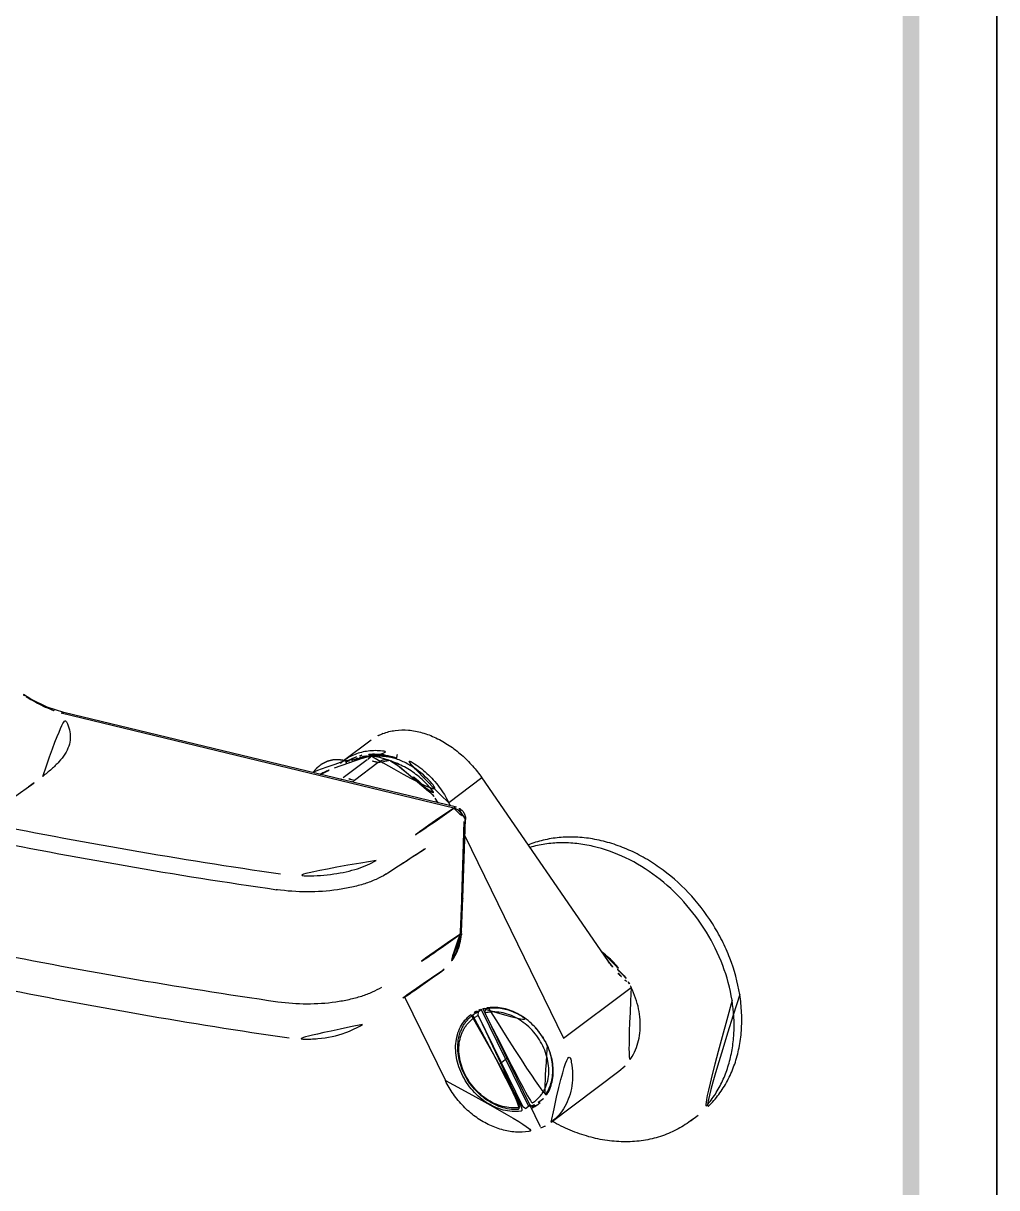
# Model space of a CAD drawing. Extents: x 16296660632 to 16296672895, y -37409619871 to -37409617326.
# Drawn here: x 16296672730.4 to 16296672895.4, y -37409617720.5 to -37409617523.1 of the extents above; entities that cross this region are included whole.
import ezdxf

# ---------------------------------------------------------------- set-up
doc = ezdxf.new("R2010")
doc.units = 0
doc.header["$LTSCALE"] = 10
doc.header["$MEASUREMENT"] = 0
doc.layers.get('0').update_dxf_attribs({"linetype": 'CONTINUOUS'})
doc.layers.add('06___PRT_ALL_SURFS', color=7, linetype='CONTINUOUS')

msp = doc.modelspace()

# ---------------------------------------------------------------- linework, layer by layer
at = {"color": 7, "linetype": 'Continuous'}
for p, q in [((16296672730.39712, -37409617636.814499), (16296672730.39711, -37409617636.812729)), ((16296672731.67, -37409617637.686203), (16296672730.40579, -37409617636.886047)), ((16296672803.38026, -37409617656.125923), (16296672736.81728, -37409617640.062202)), ((16296672803.843969, -37409617655.993141), (16296672737.280199, -37409617639.92923)), ((16296672787.95554, -37409617647.643791), (16296672783.08077, -37409617649.390289)), ((16296672787.00869, -37409617647.75705), (16296672787.02631, -37409617647.750671)), ((16296672787.028, -37409617647.755882), (16296672787.01112, -37409617647.762062)), ((16296672793.72497, -37409617647.15107), (16296672793.67416, -37409617647.643784)), ((16296672793.86809, -37409617647.04377), (16296672793.72497, -37409617647.15107)), ((16296672788.69203, -37409617647.956467), (16296672784.65209, -37409617650.985191)), ((16296672785.273661, -37409617648.604637), (16296672785.00453, -37409617648.052094)), ((16296672790.56596, -37409617648.408707), (16296672786.52602, -37409617651.437431)), ((16296672794.240431, -37409617649.16053), (16296672799.097839, -37409617653.255707)), ((16296672722.955469, -37409617658.412697), (16296672731.302299, -37409617652.524773)), ((16296672800.728121, -37409617655.241188), (16296672800.23736, -37409617654.428787)), ((16296672805.103189, -37409617658.43013), (16296672804.68667, -37409617671.406441)), ((16296672804.943199, -37409617671.414673), (16296672805.373739, -37409617658.001488)), ((16296672804.68667, -37409617671.406441), (16296672804.67276, -37409617671.839897)), ((16296672804.705879, -37409617677.122147), (16296672804.9431, -37409617671.418503)), ((16296672804.943211, -37409617671.41465), (16296672804.943069, -37409617671.418297)), ((16296672804.67285, -37409617671.839828), (16296672804.45359, -37409617677.111656)), ((16296672804.45359, -37409617677.111656), (16296672804.436119, -37409617677.531776)), ((16296672801.354219, -37409617683.750664), (16296672801.35281, -37409617683.751694)), ((16296672795.051229, -37409617688.147568), (16296672801.96154, -37409617702.33474)), ((16296672806.57464, -37409617691.235359), (16296672807.3111, -37409617690.683243)), ((16296672807.533831, -37409617691.269173), (16296672807.561939, -37409617690.638832)), ((16296672807.561939, -37409617690.638832), (16296672808.05291, -37409617690.270752)), ((16296672808.05291, -37409617690.270752), (16296672816.041731, -37409617706.672142)), ((16296672808.695641, -37409617690.232658), (16296672808.66753, -37409617690.862999)), ((16296672808.66753, -37409617690.862999), (16296672816.221581, -37409617706.371803)), ((16296672808.695641, -37409617690.232658), (16296672808.956301, -37409617690.037239)), ((16296672807.533831, -37409617691.269173), (16296672815.087879, -37409617706.777969)), ((16296672831.395399, -37409617700.748238), (16296672832.44878, -37409617699.813744)), ((16296672815.550751, -37409617707.040222), (16296672815.087879, -37409617706.777969)), ((16296672815.550751, -37409617707.040222), (16296672816.041731, -37409617706.672142)), ((16296672816.221581, -37409617706.371803), (16296672816.68446, -37409617706.634048)), ((16296672817.671749, -37409617706.037521), (16296672818.408211, -37409617705.485397)), ((16296672843.51523, -37409617709.16465), (16296672844.820841, -37409617708.185837))]:
    msp.add_line(p, q, dxfattribs=at)
at = {"color": 81, "linetype": 'Continuous', "true_color": 0xa9ff6a}
for p, q in [((16296672808.340771, -37409617690.182907), (16296672808.67116, -37409617690.861229)), ((16296672808.64126, -37409617690.111801), (16296672808.699261, -37409617690.230888)), ((16296672811.270399, -37409617699.397209), (16296672812.40872, -37409617698.543823)), ((16296672816.22521, -37409617706.370033), (16296672818.044319, -37409617710.104729)), ((16296672816.68808, -37409617706.632294), (16296672816.773411, -37409617706.807472)), ((16296672817.918501, -37409617706.13102), (16296672817.819139, -37409617705.927032))]:
    msp.add_line(p, q, dxfattribs=at)
at = {"color": 2}
msp.add_lwpolyline([(16296671791.095221, -37409617325.708862), (16296672895.440769, -37409617325.708862), (16296672895.440769, -37409618103.587517), (16296671791.095221, -37409618103.587517)], close=True, dxfattribs=at)
at = {"ltscale": 0.5}
msp.add_lwpolyline([(16296671791.095221, -37409617325.708862), (16296672895.440769, -37409617325.708862), (16296672895.440769, -37409618103.587517), (16296671791.095221, -37409618103.587517)], close=True, dxfattribs=at)
at = {"color": 2}
msp.add_lwpolyline([(16296672895.440769, -37409618103.587517), (16296672895.440769, -37409617325.708862)], dxfattribs=at)
at = {"color": 7, "linetype": 'Continuous'}
for points in [[(16296672737.280279, -37409617639.929268), (16296672734.42898, -37409617639.00589), (16296672731.67, -37409617637.686203)], [(16296672792.64049, -37409617648.103363), (16296672790.845949, -37409617647.538834), (16296672789.283369, -37409617647.269829)]]:
    msp.add_lwpolyline(points, dxfattribs=at)
for centre, radius, start, end in [((16296672745.887779, -37409617613.447571), 28.155205, 236.65288747, 237.75543042), ((16296672726.86669, -37409617647.488907), 12.416527, 36.06163322, 36.73604763), ((16296672794.390949, -37409617651.28212), 8.34841, 111.27024227, 126.80310371), ((16296672789.804569, -37409617655.230972), 8.00876, 110.53051515, 120.56590108), ((16296672789.76862, -37409617655.371246), 8.098968, 109.92412688, 119.85483899), ((16296672789.951639, -37409617655.769012), 8.529823, 110.16562067, 115.32847133), ((16296672789.71958, -37409617655.663368), 8.70018, 102.65307877, 108.93290562), ((16296672789.852209, -37409617655.352287), 8.139089, 109.71101615, 110.54514759), ((16296672789.886721, -37409617655.684921), 8.434114, 103.51175388, 109.82491522), ((16296672789.99472, -37409617655.884933), 8.653488, 109.41617511, 110.04973331), ((16296672789.891251, -37409617655.463303), 8.256756, 105.84875357, 109.70620836), ((16296672790.02054, -37409617655.959396), 8.732308, 107.06738466, 109.41351392), ((16296672790.046009, -37409617656.041199), 8.817976, 106.2567601, 107.06973066), ((16296672790.072229, -37409617656.132584), 8.91304, 103.99881829, 106.25410234), ((16296672789.95052, -37409617655.665337), 8.467304, 104.0094203, 105.86104823), ((16296672789.69014, -37409617659.226173), 12.878904, 71.07047918, 71.57479661), ((16296672789.745569, -37409617654.898643), 8.455551, 126.87776601, 137.72898682), ((16296672789.694969, -37409617655.239563), 7.948081, 119.86686149, 122.82796711), ((16296672789.836451, -37409617655.541077), 8.27426, 119.6888861, 122.4595251), ((16296672789.889151, -37409617655.634773), 8.381759, 115.33482858, 119.68457571), ((16296672696.68326, -37409617603.264076), 60.208753, 305.09836147, 307.92816959), ((16296672777.290951, -37409617641.167877), 12.270532, 304.62237363, 306.86299095), ((16296672786.866171, -37409617663.372322), 15.854083, 39.59751959, 40.55795846), ((16296672903.545059, -37409616768.225594), 908.34056, 258.53104087, 261.802514151), ((16296672903.46821, -37409616766.990639), 912.292385, 258.53104087, 261.802514151), ((16296672789.908621, -37409617667.282448), 1.951668, 357.98571733, 359.83388963), ((16296672778.4538, -37409617669.914207), 5.065701, 179.82689555, 180.53636896), ((16296672794.547199, -37409617676.70015), 10.16739, 355.09024315, 357.62131699), ((16296672900.51956, -37409616804.25808), 893.753303, 258.516830586, 261.833856698), ((16296672796.81444, -37409617677.513), 7.71469, 306.03433141, 315.73281618), ((16296672797.27387, -37409617678.141983), 6.935846, 306.03608294, 316.8018775), ((16296672903.851339, -37409616804.047668), 900.229314, 258.547714489, 261.802189652), ((16296672809.857401, -37409617695.926323), 5.972466, 115.93897818, 126.82155086), ((16296672810.053431, -37409617695.878532), 5.801817, 117.8056366, 126.84174628), ((16296672809.929399, -37409617696.074516), 6.137239, 109.70579683, 115.93819733), ((16296672810.77142, -37409617695.298927), 5.768749, 124.52682644, 126.86010588), ((16296672810.084141, -37409617695.935364), 5.866411, 115.46377732, 117.81199388), ((16296672810.78401, -37409617695.317741), 5.791385, 120.20618677, 124.52394468), ((16296672809.99506, -37409617696.261177), 6.335093, 102.92264131, 109.69556396), ((16296672810.794371, -37409617695.33532), 5.811783, 119.41923647, 120.2072567), ((16296672810.592979, -37409617695.604668), 5.907846, 114.50598971, 115.46427065), ((16296672810.0488, -37409617696.472313), 6.552904, 102.30859432, 102.96781544), ((16296672810.073509, -37409617696.589523), 6.67269, 97.4189413, 102.30128148), ((16296672808.69416, -37409617701.195229), 11.581892, 41.12341993, 44.53943788), ((16296672808.61043, -37409617701.269417), 11.693759, 37.46932519, 41.12744991), ((16296672808.605829, -37409617701.273331), 11.699783, 31.40114014, 37.47096434), ((16296672808.73052, -37409617701.195824), 11.552977, 27.33047238, 31.39506851), ((16296672808.90835, -37409617701.102478), 11.352141, 24.61552608, 27.3240693), ((16296672814.540581, -37409617700.679871), 6.177442, 284.06391475, 288.58227093), ((16296672814.195641, -37409617701.399567), 5.796028, 295.42956326, 306.85136324), ((16296672814.193781, -37409617701.400513), 5.796392, 306.87164618, 315.85785822), ((16296672814.09256, -37409617701.574303), 5.968065, 306.87549293, 317.91358997), ((16296672814.93672, -37409617700.856148), 5.7863, 306.86806169, 313.46768831), ((16296672833.306629, -37409617695.548752), 17.017868, 306.86071785, 312.32253031), ((16296672814.90941, -37409617702.647079), 8.369703, 292.91392217, 306.80257933)]:
    msp.add_arc(centre, radius, start, end, dxfattribs=at)
for points, knots in [([(16296672730.86599, -37409617637.26062), (16296672731.34462, -37409617637.562576), (16296672732.31057, -37409617638.133163), (16296672733.79402, -37409617638.897797), (16296672735.296539, -37409617639.539268), (16296672736.312639, -37409617639.898468), (16296672736.81728, -37409617640.062202)], [0, 0, 0, 0, 0.2574366943, 0.5100399715, 0.7586584929, 1, 1, 1, 1]), ([(16296672733.691931, -37409617650.755676), (16296672734.199011, -37409617650.365112), (16296672735.16077, -37409617649.583519), (16296672736.44323, -37409617648.335022), (16296672737.464609, -37409617647.035767), (16296672738.15349, -37409617645.673553), (16296672738.4422, -37409617644.25676), (16296672738.290751, -37409617642.834396), (16296672737.754551, -37409617641.455368), (16296672737.211531, -37409617640.602188), (16296672736.903999, -37409617640.179832)], [0, 0, 0, 0, 0.1517455799, 0.293536704, 0.4235403207, 0.5418643265, 0.6522122688, 0.7614038163, 0.8761380732, 1, 1, 1, 1]), ([(16296672737.280199, -37409617639.929222), (16296672737.207451, -37409617639.911842), (16296672737.03463, -37409617639.923622), (16296672736.88909, -37409617640.008377), (16296672736.81728, -37409617640.062202)], [0, 0, 0, 0, 0.4545871426, 1, 1, 1, 1]), ([(16296672791.362431, -37409617643.502403), (16296672792.031521, -37409617643.240891), (16296672793.47167, -37409617642.877953), (16296672795.746441, -37409617642.840668), (16296672798.08922, -37409617643.287163), (16296672800.41836, -37409617644.182182), (16296672802.65955, -37409617645.470337), (16296672804.74222, -37409617647.080856), (16296672806.601339, -37409617648.931374), (16296672807.677719, -37409617650.29879), (16296672808.16254, -37409617651.003532)], [0, 0, 0, 0, 0.1093556442, 0.2235298384, 0.3437510752, 0.4701569595, 0.6016304213, 0.7358828017, 0.869786275, 1, 1, 1, 1]), ([(16296672786.896721, -37409617647.433884), (16296672786.41408, -37409617647.599716), (16296672785.480789, -37409617648.017937), (16296672784.642099, -37409617648.603668), (16296672784.256411, -37409617648.930946)], [0, 0, 0, 0, 0.5022175249, 1, 1, 1, 1]), ([(16296672784.671301, -37409617648.134903), (16296672784.971689, -37409617647.909714), (16296672785.605671, -37409617647.498009), (16296672786.635031, -37409617647.010597), (16296672787.732651, -37409617646.65786), (16296672789.284769, -37409617646.369179), (16296672791.34094, -37409617646.371887), (16296672792.96026, -37409617646.740807), (16296672793.760731, -37409617647.007477)], [0, 0, 0, 0, 0.1183577303, 0.2374659063, 0.3580573069, 0.4807714262, 0.7340125264, 1, 1, 1, 1]), ([(16296672787.900749, -37409617647.44989), (16296672788.01227, -37409617647.422058), (16296672788.46479, -37409617647.318787), (16296672788.925529, -37409617647.251968), (16296672789.273359, -37409617647.221657)], [0, 0, 0, 0, 0.2476786732, 1, 1, 1, 1]), ([(16296672787.95554, -37409617647.643791), (16296672788.09149, -37409617647.595093), (16296672788.292299, -37409617647.524269), (16296672788.55559, -37409617647.43644), (16296672788.739071, -37409617647.378616), (16296672788.907961, -37409617647.329933), (16296672789.056841, -37409617647.293266), (16296672789.16617, -37409617647.273453), (16296672789.23885, -37409617647.267799), (16296672789.269581, -37409617647.268417), (16296672789.283319, -37409617647.269859)], [0, 0, 0, 0, 0.3129361228, 0.4613573366, 0.6014075473, 0.7297769059, 0.8421584672, 0.9336115237, 0.9700733127, 1, 1, 1, 1]), ([(16296672793.67416, -37409617647.643784), (16296672792.71409, -37409617647.297081), (16296672791.220221, -37409617646.954643), (16296672789.232889, -37409617646.935242), (16296672788.27611, -37409617647.07061), (16296672787.813841, -37409617647.174477)], [0, 0, 0, 0, 0.5149412666, 0.7609799949, 1, 1, 1, 1]), ([(16296672789.283319, -37409617647.269859), (16296672789.296101, -37409617647.271202), (16296672789.31819, -37409617647.274963), (16296672789.3419, -37409617647.288948), (16296672789.351431, -37409617647.304131), (16296672789.355829, -37409617647.321716), (16296672789.351231, -37409617647.348396), (16296672789.33481, -37409617647.382362), (16296672789.308611, -37409617647.420891), (16296672789.273451, -37409617647.463387), (16296672789.23031, -37409617647.509422), (16296672789.18014, -37409617647.558456), (16296672789.10243, -37409617647.629692), (16296672788.992599, -37409617647.722923), (16296672788.84783, -37409617647.838402), (16296672788.74538, -37409617647.916473), (16296672788.69203, -37409617647.956467)], [0, 0, 0, 0, 0.0375939771, 0.0650270234, 0.0769976154, 0.0891353195, 0.1172571769, 0.1536944135, 0.1991594536, 0.2531529205, 0.3149370218, 0.3836304803, 0.4583371598, 0.6232415427, 0.8049321194, 1, 1, 1, 1]), ([(16296672789.273359, -37409617647.221657), (16296672789.87491, -37409617647.169243), (16296672791.115879, -37409617647.183578), (16296672792.97662, -37409617647.542236), (16296672794.82151, -37409617648.225853), (16296672797.212469, -37409617649.55558), (16296672799.860531, -37409617651.893723), (16296672801.424191, -37409617654.274597), (16296672802.03121, -37409617655.550507)], [0, 0, 0, 0, 0.1123935089, 0.2294178779, 0.3511141627, 0.4770203927, 0.737001368, 1, 1, 1, 1]), ([(16296672802.53714, -37409617655.220871), (16296672802.08206, -37409617654.286583), (16296672801.2616, -37409617652.944603), (16296672799.93959, -37409617651.336327), (16296672798.4874, -37409617649.872833), (16296672796.46804, -37409617648.343567), (16296672794.65052, -37409617647.472298), (16296672793.72497, -37409617647.15107)], [0, 0, 0, 0, 0.2548451965, 0.3827501333, 0.5100125259, 0.7597496736, 1, 1, 1, 1]), ([(16296672785.00453, -37409617648.052094), (16296672784.93807, -37409617648.041367), (16296672784.838381, -37409617648.025284), (16296672784.70545, -37409617648.003807), (16296672784.605761, -37409617647.987717), (16296672784.506069, -37409617647.971626), (16296672784.40638, -37409617647.955544), (16296672784.323299, -37409617647.942131), (16296672784.25684, -37409617647.931396), (16296672784.207001, -37409617647.923363), (16296672784.15715, -37409617647.915314), (16296672784.11561, -37409617647.908607), (16296672784.08238, -37409617647.903236), (16296672784.057461, -37409617647.899223), (16296672784.03253, -37409617647.895203), (16296672784.011761, -37409617647.891853), (16296672783.99515, -37409617647.88916), (16296672783.982691, -37409617647.887154), (16296672783.9723, -37409617647.885483), (16296672783.963989, -37409617647.884132), (16296672783.957769, -37409617647.883133), (16296672783.95257, -37409617647.882294), (16296672783.94842, -37409617647.881607), (16296672783.94582, -37409617647.881203), (16296672783.943741, -37409617647.880859), (16296672783.94245, -37409617647.880669), (16296672783.941401, -37409617647.880463), (16296672783.940651, -37409617647.880463), (16296672783.939899, -37409617647.880493), (16296672783.9384, -37409617647.880539), (16296672783.93615, -37409617647.880623), (16296672783.933161, -37409617647.880707), (16296672783.930161, -37409617647.880821), (16296672783.926161, -37409617647.880959), (16296672783.919161, -37409617647.881203), (16296672783.90917, -37409617647.881538), (16296672783.897169, -37409617647.88195), (16296672783.88518, -37409617647.882362), (16296672783.87319, -37409617647.882767), (16296672783.857201, -37409617647.883324), (16296672783.83721, -37409617647.884003), (16296672783.805229, -37409617647.885101), (16296672783.765249, -37409617647.886467), (16296672783.717279, -37409617647.888107), (16296672783.66931, -37409617647.889763), (16296672783.62133, -37409617647.891403), (16296672783.57336, -37409617647.893044), (16296672783.509399, -37409617647.895241), (16296672783.429449, -37409617647.89798), (16296672783.349489, -37409617647.900719), (16296672783.28553, -37409617647.902908), (16296672783.23756, -37409617647.904556), (16296672783.189581, -37409617647.906197), (16296672783.141609, -37409617647.907837), (16296672783.093639, -37409617647.909477), (16296672783.053659, -37409617647.910858), (16296672783.021681, -37409617647.911949), (16296672783.00169, -37409617647.912643), (16296672782.985701, -37409617647.913193), (16296672782.973709, -37409617647.913597), (16296672782.96172, -37409617647.914009), (16296672782.94972, -37409617647.914413), (16296672782.93973, -37409617647.914757), (16296672782.93273, -37409617647.915001), (16296672782.92874, -37409617647.915138), (16296672782.925739, -37409617647.915237), (16296672782.922741, -37409617647.915337), (16296672782.92049, -37409617647.915413), (16296672782.918989, -37409617647.915466), (16296672782.91824, -37409617647.915489), (16296672782.9175, -37409617647.91555), (16296672782.916531, -37409617647.915833), (16296672782.915319, -37409617647.916122), (16296672782.913389, -37409617647.916618), (16296672782.910959, -37409617647.917221), (16296672782.907089, -37409617647.918213), (16296672782.90225, -37409617647.919434), (16296672782.896441, -37409617647.920898), (16296672782.888691, -37409617647.922852), (16296672782.879009, -37409617647.925301), (16296672782.86739, -37409617647.928238), (16296672782.8519, -37409617647.932152), (16296672782.832529, -37409617647.937042), (16296672782.80929, -37409617647.942917), (16296672782.786051, -37409617647.948792), (16296672782.75506, -37409617647.956619), (16296672782.71633, -37409617647.966408), (16296672782.669849, -37409617647.978149), (16296672782.623369, -37409617647.989899), (16296672782.561399, -37409617648.005547), (16296672782.483931, -37409617648.025131), (16296672782.39098, -37409617648.048622), (16296672782.313511, -37409617648.068192), (16296672782.251539, -37409617648.083847), (16296672782.205059, -37409617648.095596), (16296672782.158581, -37409617648.107353), (16296672782.11985, -37409617648.117126), (16296672782.08886, -37409617648.124962), (16296672782.06562, -37409617648.130836), (16296672782.042379, -37409617648.136703), (16296672782.01914, -37409617648.142578), (16296672781.999769, -37409617648.147469), (16296672781.98428, -37409617648.151382), (16296672781.97266, -37409617648.15432), (16296672781.96104, -37409617648.157257), (16296672781.951361, -37409617648.159714), (16296672781.943609, -37409617648.161659), (16296672781.93877, -37409617648.162888), (16296672781.9349, -37409617648.163857), (16296672781.93199, -37409617648.164597), (16296672781.929569, -37409617648.165207), (16296672781.92787, -37409617648.165627), (16296672781.92691, -37409617648.165894), (16296672781.926161, -37409617648.166023), (16296672781.925529, -37409617648.166397), (16296672781.92466, -37409617648.166817), (16296672781.92314, -37409617648.167603), (16296672781.920959, -37409617648.168694), (16296672781.91835, -37409617648.170013), (16296672781.914869, -37409617648.171761), (16296672781.910521, -37409617648.173958), (16296672781.903561, -37409617648.17746), (16296672781.89485, -37409617648.181839), (16296672781.884411, -37409617648.187103), (16296672781.87397, -37409617648.19236), (16296672781.86005, -37409617648.199371), (16296672781.84264, -37409617648.20813), (16296672781.82176, -37409617648.218651), (16296672781.800871, -37409617648.229156), (16296672781.779989, -37409617648.239693), (16296672781.75214, -37409617648.2537), (16296672781.717331, -37409617648.271233), (16296672781.67556, -37409617648.292267), (16296672781.633789, -37409617648.313293), (16296672781.5781, -37409617648.341339), (16296672781.50849, -37409617648.376404), (16296672781.42495, -37409617648.418457), (16296672781.35533, -37409617648.453506), (16296672781.299641, -37409617648.48156), (16296672781.25787, -37409617648.502586), (16296672781.216101, -37409617648.523621), (16296672781.18129, -37409617648.541153), (16296672781.15345, -37409617648.555168), (16296672781.132561, -37409617648.565689), (16296672781.111679, -37409617648.576202), (16296672781.094271, -37409617648.584969), (16296672781.080351, -37409617648.59198), (16296672781.06991, -37409617648.597237), (16296672781.061199, -37409617648.601624), (16296672781.054239, -37409617648.605133), (16296672781.049021, -37409617648.60775), (16296672781.04467, -37409617648.609947), (16296672781.041189, -37409617648.611687), (16296672781.039021, -37409617648.612793), (16296672781.03727, -37409617648.613663), (16296672781.03619, -37409617648.614227), (16296672781.035311, -37409617648.614632), (16296672781.034691, -37409617648.615082), (16296672781.0341, -37409617648.615578), (16296672781.03289, -37409617648.616547), (16296672781.03108, -37409617648.617996), (16296672781.028669, -37409617648.619942), (16296672781.02626, -37409617648.621887), (16296672781.023041, -37409617648.624481), (16296672781.01742, -37409617648.629013), (16296672781.00938, -37409617648.63549), (16296672780.999729, -37409617648.643257), (16296672780.990089, -37409617648.651031), (16296672780.98044, -37409617648.658813), (16296672780.967581, -37409617648.669167), (16296672780.951509, -37409617648.682121), (16296672780.925791, -37409617648.702843), (16296672780.893641, -37409617648.728737), (16296672780.855061, -37409617648.759827), (16296672780.816481, -37409617648.790916), (16296672780.777901, -37409617648.822006), (16296672780.739321, -37409617648.853104), (16296672780.68788, -37409617648.894539), (16296672780.623581, -37409617648.94635), (16296672780.55928, -37409617648.998161), (16296672780.507839, -37409617649.039612), (16296672780.469259, -37409617649.070686), (16296672780.430679, -37409617649.101784), (16296672780.392099, -37409617649.132874), (16296672780.353519, -37409617649.163963), (16296672780.321369, -37409617649.189857), (16296672780.29565, -37409617649.210587), (16296672780.27957, -37409617649.223534), (16296672780.26671, -37409617649.233902), (16296672780.257071, -37409617649.241669), (16296672780.247431, -37409617649.249443), (16296672780.23778, -37409617649.257217), (16296672780.22974, -37409617649.263687), (16296672780.224119, -37409617649.268227), (16296672780.2209, -37409617649.270813), (16296672780.218491, -37409617649.272758), (16296672780.21608, -37409617649.274696), (16296672780.21427, -37409617649.276154), (16296672780.21306, -37409617649.27713), (16296672780.21246, -37409617649.277611), (16296672780.21187, -37409617649.278122), (16296672780.21121, -37409617649.278976), (16296672780.210329, -37409617649.279991), (16296672780.20896, -37409617649.281639), (16296672780.207239, -37409617649.283691), (16296672780.204491, -37409617649.28698), (16296672780.20104, -37409617649.291092), (16296672780.196911, -37409617649.296021), (16296672780.191401, -37409617649.302597), (16296672780.184521, -37409617649.310822), (16296672780.17626, -37409617649.320679), (16296672780.165239, -37409617649.333832), (16296672780.15147, -37409617649.350273), (16296672780.134951, -37409617649.370003), (16296672780.118429, -37409617649.389732), (16296672780.096399, -37409617649.416031), (16296672780.068859, -37409617649.448914), (16296672780.03581, -37409617649.488373), (16296672780.002769, -37409617649.527817), (16296672779.9587, -37409617649.580429), (16296672779.903629, -37409617649.646187), (16296672779.83753, -37409617649.725098), (16296672779.771441, -37409617649.804008), (16296672779.705351, -37409617649.882919), (16296672779.617229, -37409617649.988136), (16296672779.55113, -37409617650.067047), (16296672779.507071, -37409617650.119652)], [0, 0, 0, 0, 0.03125, 0.046875, 0.0625, 0.078125, 0.09375, 0.109375, 0.1171875, 0.125, 0.1328125, 0.140625, 0.14453125, 0.1484375, 0.15234375, 0.15625, 0.158203125, 0.16015625, 0.162109375, 0.1630859375, 0.1640625, 0.1650390625, 0.1655273438, 0.166015625, 0.1662597656, 0.1665039062, 0.1666259766, 0.1667480469, 0.1668701172, 0.1669921875, 0.1674804688, 0.16796875, 0.1684570312, 0.1689453125, 0.169921875, 0.171875, 0.173828125, 0.17578125, 0.177734375, 0.1796875, 0.18359375, 0.1875, 0.1953125, 0.203125, 0.2109375, 0.21875, 0.2265625, 0.234375, 0.25, 0.265625, 0.2734375, 0.28125, 0.2890625, 0.296875, 0.3046875, 0.3125, 0.31640625, 0.3203125, 0.322265625, 0.32421875, 0.326171875, 0.328125, 0.330078125, 0.3310546875, 0.3315429688, 0.33203125, 0.3325195312, 0.3330078125, 0.3331298828, 0.3332519531, 0.3333740234, 0.3334960938, 0.3337402344, 0.333984375, 0.3344726562, 0.3349609375, 0.3359375, 0.3369140625, 0.337890625, 0.33984375, 0.341796875, 0.34375, 0.34765625, 0.3515625, 0.35546875, 0.359375, 0.3671875, 0.375, 0.3828125, 0.390625, 0.40625, 0.421875, 0.4375, 0.4453125, 0.453125, 0.4609375, 0.46875, 0.47265625, 0.4765625, 0.48046875, 0.484375, 0.48828125, 0.490234375, 0.4921875, 0.494140625, 0.49609375, 0.4970703125, 0.498046875, 0.4985351562, 0.4990234375, 0.4995117188, 0.4997558594, 0.4998779297, 0.5, 0.5001220703, 0.5002441406, 0.5004882812, 0.5009765625, 0.5014648438, 0.501953125, 0.5029296875, 0.50390625, 0.505859375, 0.5078125, 0.509765625, 0.51171875, 0.515625, 0.51953125, 0.5234375, 0.52734375, 0.53125, 0.5390625, 0.546875, 0.5546875, 0.5625, 0.578125, 0.59375, 0.609375, 0.6171875, 0.625, 0.6328125, 0.640625, 0.64453125, 0.6484375, 0.65234375, 0.65625, 0.658203125, 0.66015625, 0.662109375, 0.6630859375, 0.6640625, 0.6650390625, 0.6655273438, 0.666015625, 0.6662597656, 0.6665039062, 0.6666259766, 0.6667480469, 0.6668701172, 0.6669921875, 0.6674804688, 0.66796875, 0.6684570312, 0.6689453125, 0.669921875, 0.671875, 0.673828125, 0.67578125, 0.677734375, 0.6796875, 0.68359375, 0.6875, 0.6953125, 0.703125, 0.7109375, 0.71875, 0.7265625, 0.734375, 0.75, 0.765625, 0.7734375, 0.78125, 0.7890625, 0.796875, 0.8046875, 0.8125, 0.81640625, 0.8203125, 0.822265625, 0.82421875, 0.826171875, 0.828125, 0.830078125, 0.8310546875, 0.8315429688, 0.83203125, 0.8325195312, 0.8330078125, 0.8331298828, 0.8332519531, 0.8333740234, 0.8334960938, 0.8337402344, 0.833984375, 0.8344726562, 0.8349609375, 0.8359375, 0.8369140625, 0.837890625, 0.83984375, 0.841796875, 0.84375, 0.84765625, 0.8515625, 0.85546875, 0.859375, 0.8671875, 0.875, 0.8828125, 0.890625, 0.90625, 0.921875, 0.9375, 0.953125, 0.96875, 1, 1, 1, 1]), ([(16296672780.73452, -37409617650.416367), (16296672780.933411, -37409617650.30545), (16296672781.33725, -37409617650.095848), (16296672782.117069, -37409617649.745529), (16296672782.70435, -37409617649.525146), (16296672783.08077, -37409617649.390289)], [0, 0, 0, 0, 0.2664919672, 0.5320853145, 1, 1, 1, 1]), ([(16296672790.56596, -37409617648.408707), (16296672790.41083, -37409617648.359001), (16296672789.79513, -37409617648.173828), (16296672789.165831, -37409617648.033371), (16296672788.69203, -37409617647.956467)], [0, 0, 0, 0, 0.2533823171, 1, 1, 1, 1]), ([(16296672790.56596, -37409617648.408707), (16296672790.68943, -37409617648.316147), (16296672790.960529, -37409617648.142906), (16296672791.349001, -37409617647.995796), (16296672791.70125, -37409617647.940208), (16296672791.99992, -37409617647.940002), (16296672792.319241, -37409617647.992081), (16296672792.532709, -37409617648.061073), (16296672792.64048, -37409617648.103363)], [0, 0, 0, 0, 0.2104635977, 0.4365303504, 0.5605406908, 0.6951759255, 0.8420950732, 1, 1, 1, 1]), ([(16296672792.64048, -37409617648.103363), (16296672792.788719, -37409617648.161522), (16296672793.077721, -37409617648.303864), (16296672793.48374, -37409617648.564407), (16296672793.87018, -37409617648.853821), (16296672794.11821, -37409617649.057503), (16296672794.240431, -37409617649.16053)], [0, 0, 0, 0, 0.2481356782, 0.4999864136, 0.7509176499, 1, 1, 1, 1]), ([(16296672793.217199, -37409617648.358231), (16296672794.038231, -37409617648.648407), (16296672795.650049, -37409617649.414703), (16296672797.45945, -37409617650.737923), (16296672798.77424, -37409617651.996986), (16296672799.98414, -37409617653.378143), (16296672800.754181, -37409617654.53051), (16296672801.194059, -37409617655.334923)], [0, 0, 0, 0, 0.2414935659, 0.4912494904, 0.6182076177, 0.7457432846, 1, 1, 1, 1]), ([(16296672786.52602, -37409617651.437431), (16296672786.37089, -37409617651.387733), (16296672785.75519, -37409617651.20256), (16296672785.125891, -37409617651.062103), (16296672784.65209, -37409617650.985191)], [0, 0, 0, 0, 0.2533823164, 1, 1, 1, 1]), ([(16296672786.196091, -37409617651.732162), (16296672786.220699, -37409617651.705223), (16296672786.32346, -37409617651.599182), (16296672786.43712, -37409617651.504082), (16296672786.52602, -37409617651.437431)], [0, 0, 0, 0, 0.2471992568, 1, 1, 1, 1]), ([(16296672798.91127, -37409617653.063698), (16296672798.354481, -37409617652.413116), (16296672797.144119, -37409617651.210587), (16296672795.750771, -37409617650.224258), (16296672795.0236, -37409617649.800957)], [0, 0, 0, 0, 0.5043903016, 1, 1, 1, 1]), ([(16296672799.097839, -37409617653.255707), (16296672799.205681, -37409617653.346626), (16296672799.418091, -37409617653.529892), (16296672799.723089, -37409617653.814194), (16296672800.002451, -37409617654.108833), (16296672800.16625, -37409617654.319923), (16296672800.23735, -37409617654.428787)], [0, 0, 0, 0, 0.2579605249, 0.5130043095, 0.7622043947, 1, 1, 1, 1]), ([(16296672800.23735, -37409617654.428787), (16296672800.27846, -37409617654.49173), (16296672800.35214, -37409617654.617302), (16296672800.4349, -37409617654.810867), (16296672800.482599, -37409617655.000092), (16296672800.49127, -37409617655.124786), (16296672800.48967, -37409617655.184387)], [0, 0, 0, 0, 0.2790087452, 0.5391172011, 0.778710008, 1, 1, 1, 1]), ([(16296672803.38026, -37409617656.125923), (16296672802.334061, -37409617656.886749), (16296672798.023041, -37409617659.960533), (16296672793.60025, -37409617662.876823), (16296672790.20812, -37409617664.998253)], [0, 0, 0, 0, 0.2443292319, 1, 1, 1, 1]), ([(16296672803.380119, -37409617656.125893), (16296672803.869289, -37409617656.247467), (16296672804.752649, -37409617656.894951), (16296672805.12162, -37409617657.923912), (16296672805.103081, -37409617658.430298)], [0, 0, 0, 0, 0.4986782573, 1, 1, 1, 1]), ([(16296672803.38015, -37409617656.1259), (16296672803.452101, -37409617656.07196), (16296672803.597931, -37409617655.987022), (16296672803.77113, -37409617655.975563), (16296672803.843969, -37409617655.993134)], [0, 0, 0, 0, 0.5454865977, 1, 1, 1, 1]), ([(16296672805.37373, -37409617658.001709), (16296672805.381001, -37409617657.774933), (16296672805.31719, -37409617657.315247), (16296672804.996269, -37409617656.701042), (16296672804.48938, -37409617656.229446), (16296672804.06395, -37409617656.046227), (16296672803.843969, -37409617655.993141)], [0, 0, 0, 0, 0.250338107, 0.5004452537, 0.7503185368, 1, 1, 1, 1]), ([(16296672805.373739, -37409617658.001709), (16296672805.37117, -37409617658.080063), (16296672805.30895, -37409617658.25219), (16296672805.17942, -37409617658.373573), (16296672805.103189, -37409617658.43013)], [0, 0, 0, 0, 0.4522791991, 1, 1, 1, 1]), ([(16296672791.859051, -37409617667.351044), (16296672793.013201, -37409617666.629257), (16296672797.503429, -37409617663.769913), (16296672801.89871, -37409617660.76062), (16296672805.102989, -37409617658.430267)], [0, 0, 0, 0, 0.2557164828, 1, 1, 1, 1]), ([(16296672851.86763, -37409617687.735817), (16296672851.53161, -37409617685.636757), (16296672850.66748, -37409617682.505997), (16296672848.91078, -37409617678.554878), (16296672846.73366, -37409617674.717773), (16296672843.340219, -37409617670.349197), (16296672839.1973, -37409617666.731911), (16296672835.563499, -37409617664.429062), (16296672832.750401, -37409617663.037956), (16296672829.87257, -37409617661.992317), (16296672826.971861, -37409617661.307953), (16296672824.09099, -37409617660.995796), (16296672821.27228, -37409617661.061607), (16296672818.55863, -37409617661.505318), (16296672816.83095, -37409617662.054626), (16296672816.00297, -37409617662.389122)], [0, 0, 0, 0, 0.1285213199, 0.1945055851, 0.2611574419, 0.3948480485, 0.5267989623, 0.5913544173, 0.6545382222, 0.7161514994, 0.7760763795, 0.8342897275, 0.8908719047, 0.9460112911, 1, 1, 1, 1]), ([(16296672850.562019, -37409617688.71463), (16296672850.23951, -37409617686.699898), (16296672849.146391, -37409617682.669823), (16296672846.363871, -37409617677.015877), (16296672842.554159, -37409617671.916008), (16296672837.917311, -37409617667.641991), (16296672832.69692, -37409617664.420433), (16296672828.015551, -37409617662.737122), (16296672824.260969, -37409617662.092911), (16296672821.517269, -37409617661.962051), (16296672818.84943, -37409617662.18029), (16296672817.127451, -37409617662.561394), (16296672816.29529, -37409617662.809143)], [0, 0, 0, 0, 0.1277621852, 0.2593975414, 0.3924156612, 0.5241005131, 0.6519497247, 0.7741064721, 0.8328528422, 0.8899883693, 0.9456325562, 1, 1, 1, 1]), ([(16296672790.20812, -37409617664.998253), (16296672789.75079, -37409617665.284286), (16296672788.72789, -37409617665.811836), (16296672787.02733, -37409617666.446259), (16296672785.10626, -37409617666.957062), (16296672782.265369, -37409617667.464279), (16296672778.536169, -37409617667.705544), (16296672775.52001, -37409617667.500381), (16296672774.0287, -37409617667.285149)], [0, 0, 0, 0, 0.0974319816, 0.2070857154, 0.3272998439, 0.4559662001, 0.7278471271, 1, 1, 1, 1]), ([(16296672791.859051, -37409617667.351044), (16296672791.33688, -37409617667.677643), (16296672790.16921, -37409617668.279953), (16296672788.227751, -37409617669.004066), (16296672786.034691, -37409617669.587227), (16296672782.79133, -37409617670.166222), (16296672778.534019, -37409617670.441658), (16296672775.09075, -37409617670.207329), (16296672773.388321, -37409617669.961632)], [0, 0, 0, 0, 0.0974441666, 0.2070771512, 0.3273026502, 0.4559686237, 0.7278602761, 1, 1, 1, 1]), ([(16296672804.943081, -37409617671.418327), (16296672804.93988, -37409617671.49559), (16296672804.876869, -37409617671.665024), (16296672804.74839, -37409617671.784241), (16296672804.67276, -37409617671.839897)], [0, 0, 0, 0, 0.4516314957, 1, 1, 1, 1]), ([(16296672804.705891, -37409617677.122147), (16296672804.702749, -37409617677.197617), (16296672804.63936, -37409617677.363564), (16296672804.51133, -37409617677.478233), (16296672804.436119, -37409617677.531776)], [0, 0, 0, 0, 0.4500000729, 1, 1, 1, 1]), ([(16296672804.43601, -37409617677.531853), (16296672803.38377, -37409617678.297417), (16296672799.04739, -37409617681.390572), (16296672794.59812, -37409617684.324677), (16296672791.18545, -37409617686.45887)], [0, 0, 0, 0, 0.2443096015, 1, 1, 1, 1]), ([(16296672804.43614, -37409617677.531883), (16296672804.395081, -37409617678.538406), (16296672804.10783, -37409617680.035332), (16296672803.23068, -37409617681.791359), (16296672802.65011, -37409617682.548973), (16296672802.33005, -37409617682.889717)], [0, 0, 0, 0, 0.515432116, 0.7607970732, 1, 1, 1, 1]), ([(16296672804.67728, -37409617677.570374), (16296672804.63386, -37409617678.075394), (16296672804.47217, -37409617679.070923), (16296672803.994631, -37409617680.492233), (16296672803.290569, -37409617681.789902), (16296672802.676279, -37409617682.551788), (16296672802.338881, -37409617682.897888)], [0, 0, 0, 0, 0.256537147, 0.5079956111, 0.7553724249, 1, 1, 1, 1]), ([(16296672828.535851, -37409617680.551376), (16296672829.34057, -37409617681.152351), (16296672830.84572, -37409617682.518867), (16296672832.078239, -37409617684.134644), (16296672832.61838, -37409617684.994476)], [0, 0, 0, 0, 0.497262213, 1, 1, 1, 1]), ([(16296672832.61838, -37409617684.994476), (16296672832.384489, -37409617684.719551), (16296672831.410299, -37409617683.627831), (16296672830.332479, -37409617682.627876), (16296672829.4702, -37409617681.941559)], [0, 0, 0, 0, 0.2467215717, 1, 1, 1, 1]), ([(16296672801.354219, -37409617683.750664), (16296672800.283119, -37409617684.529449), (16296672795.8822, -37409617687.667023), (16296672791.367519, -37409617690.644257), (16296672787.90801, -37409617692.807869)], [0, 0, 0, 0, 0.2450286159, 1, 1, 1, 1]), ([(16296672773.567039, -37409617688.949013), (16296672775.190861, -37409617689.18335), (16296672778.475121, -37409617689.406868), (16296672782.53587, -37409617689.14418), (16296672785.629539, -37409617688.591942), (16296672787.7215, -37409617688.035713), (16296672789.573481, -37409617687.344963), (16296672790.687349, -37409617686.770416), (16296672791.18545, -37409617686.45887)], [0, 0, 0, 0, 0.2721312878, 0.544011339, 0.6726786999, 0.7929092605, 0.9025509327, 1, 1, 1, 1]), ([(16296672833.480221, -37409617686.545036), (16296672834.04217, -37409617687.698753), (16296672834.87586, -37409617690.084412), (16296672835.111191, -37409617693.195221), (16296672834.756241, -37409617695.528603), (16296672834.23967, -37409617697.133507), (16296672833.478889, -37409617698.582787), (16296672832.81341, -37409617699.430473), (16296672832.44878, -37409617699.813744)], [0, 0, 0, 0, 0.2727341961, 0.5309480932, 0.6538464932, 0.7725116587, 0.8875711468, 1, 1, 1, 1]), ([(16296672850.562019, -37409617688.71463), (16296672850.860519, -37409617690.5793), (16296672851.0308, -37409617693.399986), (16296672850.628771, -37409617697.06691), (16296672850.02924, -37409617699.662277), (16296672849.1346, -37409617702.100899), (16296672847.95562, -37409617704.351593), (16296672846.50737, -37409617706.383987), (16296672845.369209, -37409617707.580849), (16296672844.76479, -37409617708.131218)], [0, 0, 0, 0, 0.2684967886, 0.3977706735, 0.5236149725, 0.6462521705, 0.7661060421, 0.8837731322, 1, 1, 1, 1]), ([(16296672851.86763, -37409617687.735817), (16296672852.031321, -37409617688.758408), (16296672852.245331, -37409617690.795753), (16296672852.21302, -37409617693.824966), (16296672851.82305, -37409617696.744957), (16296672851.080379, -37409617699.51133), (16296672849.99497, -37409617702.082138), (16296672848.582081, -37409617704.417824), (16296672846.86307, -37409617706.481216), (16296672845.52684, -37409617707.656517), (16296672844.821461, -37409617708.185364)], [0, 0, 0, 0, 0.1367121107, 0.2697672531, 0.3990190103, 0.5245774278, 0.6467758486, 0.7661926123, 0.8836165089, 1, 1, 1, 1]), ([(16296672806.277941, -37409617691.145332), (16296672805.9146, -37409617691.417679), (16296672805.242411, -37409617692.055153), (16296672804.466209, -37409617693.227791), (16296672803.941, -37409617694.579826), (16296672803.682159, -37409617696.064247), (16296672803.695339, -37409617697.632446), (16296672803.978279, -37409617699.233879), (16296672804.520861, -37409617700.817848), (16296672805.56637, -37409617702.838768), (16296672807.3855, -37409617705.040878), (16296672809.72648, -37409617706.616249), (16296672811.746321, -37409617707.346542), (16296672813.250669, -37409617707.60601), (16296672814.716999, -37409617707.574577), (16296672815.652081, -37409617707.354584), (16296672816.09182, -37409617707.197029)], [0, 0, 0, 0, 0.0546118035, 0.1102689311, 0.1678207872, 0.2278101305, 0.2904192801, 0.3554865735, 0.4225663188, 0.4909967328, 0.6283284594, 0.7612933119, 0.8247165262, 0.8855355274, 0.9438211685, 1, 1, 1, 1]), ([(16296672808.66753, -37409617690.862999), (16296672808.883141, -37409617690.810188), (16296672809.324829, -37409617690.727837), (16296672810.238199, -37409617690.656982), (16296672811.4233, -37409617690.749947), (16296672812.840509, -37409617691.136833), (16296672814.222231, -37409617691.784866), (16296672815.52223, -37409617692.671303), (16296672816.69759, -37409617693.765793), (16296672817.709101, -37409617695.031433), (16296672818.522949, -37409617696.42572), (16296672819.11162, -37409617697.902046), (16296672819.45488, -37409617699.411308), (16296672819.540331, -37409617700.902771), (16296672819.390869, -37409617702.103363), (16296672819.138599, -37409617703.001137), (16296672818.888651, -37409617703.631927), (16296672818.578079, -37409617704.221443), (16296672818.209471, -37409617704.764557), (16296672817.78599, -37409617705.256447), (16296672817.311291, -37409617705.692833), (16296672816.78961, -37409617706.069672), (16296672816.4146, -37409617706.278503), (16296672816.221581, -37409617706.371803)], [0, 0, 0, 0, 0.0283943663, 0.0573344276, 0.1170081177, 0.1793628569, 0.244280496, 0.3113268411, 0.3798290206, 0.4489625588, 0.517839652, 0.5855979699, 0.6514895501, 0.7149682514, 0.7757736465, 0.8052255535, 0.8340767248, 0.8623994958, 0.8902890982, 0.9178603729, 0.9452415546, 0.9725772536, 1, 1, 1, 1]), ([(16296672808.695641, -37409617690.232658), (16296672809.028111, -37409617690.149261), (16296672809.71771, -37409617690.035187), (16296672810.780991, -37409617690.0242), (16296672811.867701, -37409617690.170441), (16296672813.340321, -37409617690.576157), (16296672815.12883, -37409617691.463898), (16296672816.37636, -37409617692.489441), (16296672816.949369, -37409617693.071701)], [0, 0, 0, 0, 0.1129023638, 0.2290945188, 0.3490305756, 0.472855779, 0.7309226308, 1, 1, 1, 1]), ([(16296672809.211901, -37409617689.972687), (16296672809.636339, -37409617689.917259), (16296672810.513741, -37409617689.885941), (16296672811.840799, -37409617690.068443), (16296672813.169491, -37409617690.473373), (16296672814.917219, -37409617691.304092), (16296672816.912849, -37409617692.830681), (16296672818.78124, -37409617695.21653), (16296672819.98287, -37409617697.952827), (16296672820.33106, -37409617700.359291), (16296672820.16283, -37409617702.189651), (16296672819.827259, -37409617703.455009), (16296672819.287729, -37409617704.600937), (16296672818.79491, -37409617705.27198), (16296672818.52166, -37409617705.574402)], [0, 0, 0, 0, 0.0573153958, 0.1168133473, 0.178602246, 0.2425474187, 0.3751514382, 0.5107517057, 0.6442140329, 0.771051335, 0.8313369034, 0.8893728391, 0.945425379, 1, 1, 1, 1]), ([(16296672787.908239, -37409617692.807663), (16296672787.013849, -37409617693.367088), (16296672784.59618, -37409617694.520073), (16296672781.15291, -37409617695.228828), (16296672777.91971, -37409617695.329659), (16296672776.291309, -37409617695.194283), (16296672775.4862, -37409617695.078087)], [0, 0, 0, 0, 0.2461454355, 0.6198675822, 0.8101982639, 1, 1, 1, 1]), ([(16296672806.57464, -37409617691.235359), (16296672806.402849, -37409617691.364151), (16296672806.07262, -37409617691.641861), (16296672805.625191, -37409617692.11245), (16296672805.228491, -37409617692.633873), (16296672804.885679, -37409617693.201874), (16296672804.59938, -37409617693.812027), (16296672804.29295, -37409617694.683456), (16296672804.065229, -37409617695.857719), (16296672804.04517, -37409617697.333908), (16296672804.234369, -37409617698.58593), (16296672804.50424, -37409617699.585968), (16296672804.85667, -37409617700.589279), (16296672805.439631, -37409617701.805656), (16296672806.340151, -37409617703.159851), (16296672807.418079, -37409617704.375557), (16296672808.64068, -37409617705.415627), (16296672809.97122, -37409617706.248291), (16296672811.36969, -37409617706.847717), (16296672812.79439, -37409617707.194603), (16296672814.20153, -37409617707.276863), (16296672815.11552, -37409617707.149399), (16296672815.550751, -37409617707.040222)], [0, 0, 0, 0, 0.0271684102, 0.0544638984, 0.0820067781, 0.1099062631, 0.1382577961, 0.1671381272, 0.2266272225, 0.2886501203, 0.3530933615, 0.3861350529, 0.4196191945, 0.4875450828, 0.5561895831, 0.6247601562, 0.6924708786, 0.7586141466, 0.8226325084, 0.8841875485, 0.9432204165, 1, 1, 1, 1]), ([(16296672807.533831, -37409617691.269173), (16296672807.34082, -37409617691.362457), (16296672806.965811, -37409617691.571289), (16296672806.44413, -37409617691.948143), (16296672805.969431, -37409617692.384506), (16296672805.54594, -37409617692.876404), (16296672805.17734, -37409617693.419533), (16296672804.86676, -37409617694.009041), (16296672804.616819, -37409617694.639832), (16296672804.36455, -37409617695.537613), (16296672804.21509, -37409617696.73819), (16296672804.300541, -37409617698.22966), (16296672804.643801, -37409617699.738907), (16296672805.23247, -37409617701.21524), (16296672806.04631, -37409617702.609543), (16296672807.057831, -37409617703.875183), (16296672808.233191, -37409617704.969673), (16296672809.53318, -37409617705.856102), (16296672810.914909, -37409617706.504143), (16296672812.332121, -37409617706.891006), (16296672813.51721, -37409617706.983978), (16296672814.43058, -37409617706.913116), (16296672814.87228, -37409617706.83078), (16296672815.087879, -37409617706.777969)], [0, 0, 0, 0, 0.0274227464, 0.0547584454, 0.0821396271, 0.1097109018, 0.1376005042, 0.1659232752, 0.1947744465, 0.2242263535, 0.2850317486, 0.3485104499, 0.4144020301, 0.482160348, 0.5510374412, 0.6201709794, 0.6886731589, 0.755719504, 0.8206371431, 0.8829918823, 0.9426655724, 0.9716056337, 1, 1, 1, 1]), ([(16296672819.22884, -37409617696.373993), (16296672819.59395, -37409617697.171066), (16296672820.12689, -37409617698.812119), (16296672820.24497, -37409617700.93885), (16296672819.973841, -37409617702.527603), (16296672819.602711, -37409617703.618523), (16296672819.068081, -37409617704.602501), (16296672818.60578, -37409617705.177322), (16296672818.353359, -37409617705.437347)], [0, 0, 0, 0, 0.272658149, 0.5305884681, 0.6534051866, 0.7720980675, 0.887295813, 1, 1, 1, 1]), ([(16296672819.92337, -37409617709.348732), (16296672820.38835, -37409617709.00016), (16296672821.25375, -37409617708.195168), (16296672822.283751, -37409617706.729568), (16296672823.024019, -37409617705.044434), (16296672823.455509, -37409617703.189331), (16296672823.568741, -37409617701.215218), (16296672823.291389, -37409617698.463364), (16296672822.612221, -37409617696.43589), (16296672821.990271, -37409617695.158997)], [0, 0, 0, 0, 0.1124509919, 0.2267183832, 0.3443431476, 0.4663892034, 0.5933537252, 0.7251646207, 1, 1, 1, 1]), ([(16296672801.96154, -37409617702.33474), (16296672802.3503, -37409617703.132874), (16296672803.261221, -37409617704.670303), (16296672804.96693, -37409617706.721657), (16296672806.954691, -37409617708.45491), (16296672809.14649, -37409617709.799927), (16296672811.45686, -37409617710.702187), (16296672813.796301, -37409617711.122353), (16296672816.07052, -37409617711.03878), (16296672817.50404, -37409617710.637421), (16296672818.168131, -37409617710.356339)], [0, 0, 0, 0, 0.1346221994, 0.2696108556, 0.4029404585, 0.5327549731, 0.657653245, 0.7769044853, 0.8906495286, 1, 1, 1, 1]), ([(16296672817.673861, -37409617706.348396), (16296672817.43471, -37409617706.527657), (16296672816.926359, -37409617706.851433), (16296672816.375401, -37409617707.095428), (16296672816.09182, -37409617707.197029)], [0, 0, 0, 0, 0.4980476614, 1, 1, 1, 1]), ([(16296672843.51515, -37409617709.164703), (16296672842.75206, -37409617709.736748), (16296672841.117371, -37409617710.759048), (16296672838.42536, -37409617711.870407), (16296672835.53587, -37409617712.545639), (16296672832.502331, -37409617712.773651), (16296672829.378651, -37409617712.552498), (16296672826.21962, -37409617711.887611), (16296672823.08062, -37409617710.792236), (16296672821.06164, -37409617709.800117), (16296672820.07106, -37409617709.241493)], [0, 0, 0, 0, 0.1153967366, 0.2319964911, 0.3508834514, 0.4729257137, 0.5987149851, 0.7285399881, 0.8623942153, 1, 1, 1, 1])]:
    msp.add_open_spline(points, degree=3, knots=knots, dxfattribs=at)
at = {"color": 5, "ltscale": 40}
msp.add_trace([(16296672882.336769, -37409617338.812859), (16296672879.50701, -37409617338.812859), (16296672882.336769, -37409618077.379532), (16296672879.50701, -37409618074.549767)], dxfattribs=at)
msp.add_trace([(16296672882.336769, -37409617338.812859), (16296672879.50701, -37409617338.812859), (16296672882.336769, -37409618077.379532), (16296672879.50701, -37409618074.549767)], dxfattribs=at)
at = {"layer": '06___PRT_ALL_SURFS', "color": 7, "linetype": 'Continuous'}
for p, q in [((16296672789.390129, -37409617644.597198), (16296672784.670851, -37409617648.135223)), ((16296672808.16254, -37409617651.003532), (16296672802.53714, -37409617655.220871)), ((16296672808.16254, -37409617651.003532), (16296672829.45783, -37409617681.958527)), ((16296672802.53714, -37409617655.220871), (16296672802.78933, -37409617655.738617)), ((16296672805.28211, -37409617660.856407), (16296672821.990271, -37409617695.158997)), ((16296672821.990271, -37409617695.158997), (16296672833.480221, -37409617686.545036)), ((16296672819.92384, -37409617709.348419), (16296672831.39579, -37409617700.74794))]:
    msp.add_line(p, q, dxfattribs=at)
for centre, radius, start, end in [((16296672855.14539, -37409617660.289993), 33.764787, 227.65402682, 229.41397255), ((16296672811.31324, -37409617698.356567), 25.148649, 29.60700108, 32.09557597), ((16296672761.33592, -37409617721.685158), 80.247289, 25.96976892, 26.45792204)]:
    msp.add_arc(centre, radius, start, end, dxfattribs=at)
for points, knots in [([(16296672829.45783, -37409617681.958527), (16296672829.59343, -37409617682.155632), (16296672830.13953, -37409617682.908089), (16296672830.75206, -37409617683.610924), (16296672831.230301, -37409617684.108597)], [0, 0, 0, 0, 0.2573930145, 1, 1, 1, 1]), ([(16296672831.230301, -37409617684.108597), (16296672831.32583, -37409617684.208), (16296672831.706619, -37409617684.596573), (16296672832.10117, -37409617684.971527), (16296672832.401251, -37409617685.245247)], [0, 0, 0, 0, 0.2534071741, 1, 1, 1, 1])]:
    msp.add_open_spline(points, degree=3, knots=knots, dxfattribs=at)

doc.saveas('drawing.dxf')
